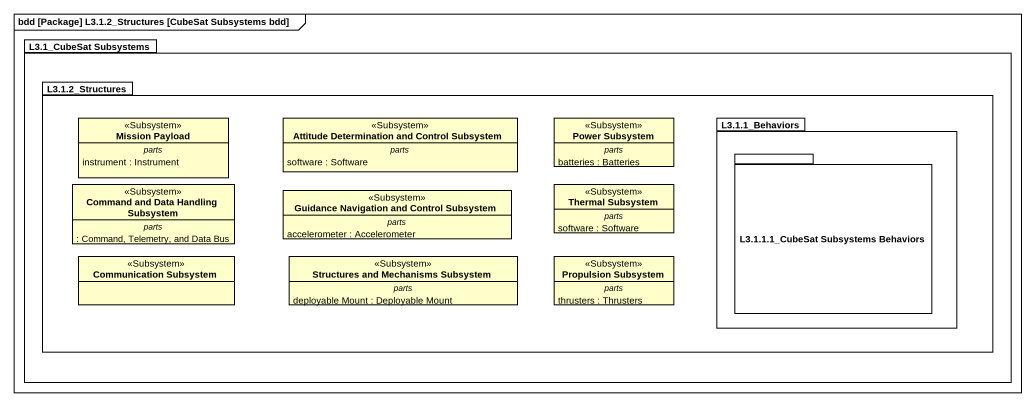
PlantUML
@startuml
mainframe bdd [Package] L3.1.2_Structures [CubeSat Subsystems bdd]
hide circle
hide empty members
package "L3.1_CubeSat Subsystems" as L3_1_CubeSat_Subsystems {
  package "L3.1.2_Structures" as L3_1_2_Structures {
    class "Mission Payload" as Mission_Payload <<Subsystem>> {
      -- parts --
      instrument : Instrument
    }
    class "Attitude Determination and Control Subsystem" as Attitude_Determination_and <<Subsystem>> {
      -- parts --
      software : Software
    }
    class "Power Subsystem" as Power_Subsystem <<Subsystem>> {
      -- parts --
      batteries : Batteries
    }
    package "L3.1.1_Behaviors" as L3_1_1_Behaviors {
      package "L3.1.1.1_CubeSat Subsystems Behaviors" as L3_1_1_1_CubeSat_Subsystems {
      }
    }
    class "Command and Data Handling Subsystem" as Command_and_Data_Handling <<Subsystem>> {
      -- parts --
      : Command, Telemetry, and Data Bus
    }
    class "Guidance Navigation and Control Subsystem" as Guidance_Navigation_and <<Subsystem>> {
      -- parts --
      accelerometer : Accelerometer
    }
    class "Thermal Subsystem" as Thermal_Subsystem <<Subsystem>> {
      -- parts --
      software : Software
    }
    class "Communication Subsystem" as Communication_Subsystem <<Subsystem>>
    class "Structures and Mechanisms Subsystem" as Structures_and_Mechanisms <<Subsystem>> {
      -- parts --
      deployable Mount : Deployable Mount
    }
    class "Propulsion Subsystem" as Propulsion_Subsystem <<Subsystem>> {
      -- parts --
      thrusters : Thrusters
    }
  }
}
@enduml
